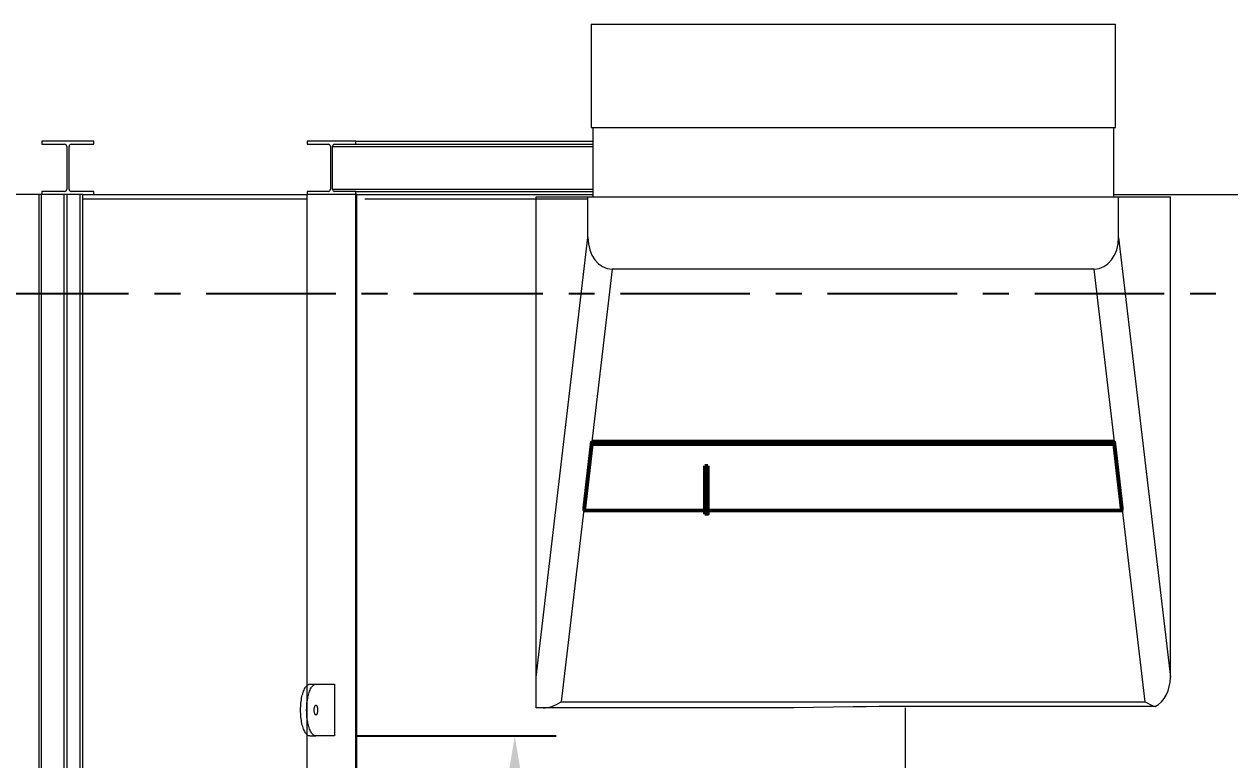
# Model space of a CAD drawing. Header units: inches. Extents: x 0 to 4731, y 0 to 1632.
# Drawn here: x 775.6 to 915.3, y 587 to 672.3 of the extents above; entities that cross this region are included whole.
import ezdxf

# ---------------------------------------------------------------- set-up
doc = ezdxf.new("R2010")
doc.units = ezdxf.units.IN
doc.header["$LTSCALE"] = 48
doc.header["$MEASUREMENT"] = 0
doc.linetypes.add('CENTER', pattern=[2, 1.25, -0.25, 0.25, -0.25])
for name, color, linetype, lineweight in [('AM_0', 7, 'Continuous', 50), ('AM_7', 142, 'CENTER', 25), ('Equipment-AM_0', 7, 'Continuous', 50), ('Equipment-AM_5', 92, 'Continuous', 25)]:
    doc.layers.add(name, color=color, linetype=linetype, lineweight=lineweight)
doc.styles.get("Standard").update_dxf_attribs({"font": 'ROMANS.SHX', "width": 0.7})
doc.dimstyles.new('VALMET_ANSI$0', dxfattribs={"dimscale": 48, "dimtxt": 0.12, "dimasz": 0.12, "dimexe": 0.1, "dimexo": 0.05, "dimgap": 0.06, "dimtad": 1, "dimtoh": 1, "dimdec": 5, "dimzin": 7, "dimdsep": 46, "dimlunit": 4, "dimtxsty": 'Standard', "dimcen": 0, "dimclrd": 256, "dimclre": 256, "dimclrt": 140, "dimadec": 0, "dimazin": 2, "dimtp": 0.1, "dimtm": 0.1, "dimtfac": 0.71, "dimtdec": 5, "dimtofl": 0, "dimtmove": 0, "dimatfit": 3, "dimfxl": 1, "dimfrac": 2, "dimtolj": 1, "dimtzin": 7, "dimlwd": -1, "dimlwe": -1, "dimarcsym": 1})

# ---------------------------------------------------------------- blocks, each defined once
blk = doc.blocks.new('*D608')
at = {"layer": 'Defpoints', "color": 0, "transparency": 16777216}
for p in [(811.57, 589.78), (811.57, 509.03), (832.46, 509.03)]:
    blk.add_point(p, dxfattribs=at)
at = {"layer": 'Equipment-AM_5', "linetype": 'ByBlock', "transparency": 16777216}
for p, q in [((813.97, 589.78), (837.26, 589.78)), ((832.46, 584.02), (832.46, 514.79)), ((813.97, 509.03), (837.26, 509.03))]:
    blk.add_line(p, q, dxfattribs=at)
at = {"layer": 'Equipment-AM_5', "transparency": 16777216}
for points in [[(831.5, 584.02), (833.42, 584.02), (832.46, 589.78)], [(831.5, 514.79), (833.42, 514.79), (832.46, 509.03)]]:
    blk.add_solid(points, dxfattribs=at)
at = {"layer": 'Equipment-AM_5', "color": 140, "transparency": 16777216, "insert": (825.19, 551.37), "char_height": 5.76, "attachment_point": 5, "rotation": 90}
blk.add_mtext('\\A1;6\'-8 3/4" TYP', dxfattribs=at)

msp = doc.modelspace()

# ---------------------------------------------------------------- linework, layer by layer
at = {"layer": 'AM_0'}
for p, q in [((841.406751, 623.897994), (840.498842, 616.184509)), ((841.406751, 623.610727), (840.498842, 615.897242)), ((901.899544, 623.900246), (841.406751, 623.897994)), ((841.406751, 623.610727), (841.406751, 623.897994)), ((901.899544, 623.612979), (841.406751, 623.610727)), ((901.899544, 623.612979), (901.899544, 623.900246)), ((902.808842, 616.186829), (901.899544, 623.900246)), ((902.808842, 615.899562), (901.899544, 623.612979)), ((854.840874, 621.097148), (854.465874, 621.097134)), ((854.465874, 621.097134), (854.465874, 618.799001)), ((854.840874, 621.097148), (854.840874, 618.799015)), ((854.841105, 618.525998), (854.840874, 621.097148)), ((854.840874, 618.799015), (854.465874, 618.799001)), ((854.841105, 616.227864), (854.841105, 618.525998)), ((840.498842, 615.897242), (840.498842, 616.184509)), ((840.498842, 615.897242), (854.465997, 615.897762)), ((854.466064, 615.513426), (854.841064, 615.513439)), ((854.841102, 615.897776), (902.808842, 615.899562)), ((902.808842, 615.899562), (902.808842, 616.186829))]:
    msp.add_line(p, q, dxfattribs=at)
at = {"layer": 'AM_0', "flags": 128}
for points in [[(854.465874, 618.799001), (854.465874, 618.664439), (854.465875, 618.521585), (854.465878, 618.371466), (854.46588, 618.215166), (854.465884, 618.053809), (854.465888, 617.888559), (854.465894, 617.720606), (854.465899, 617.55116), (854.465906, 617.381443), (854.465913, 617.212676), (854.465921, 617.046076), (854.465929, 616.882844), (854.465937, 616.724155), (854.465946, 616.571152), (854.465956, 616.424939), (854.465965, 616.286568), (854.465975, 616.157037), (854.465985, 616.037278), (854.465995, 615.928156), (854.466004, 615.830455), (854.466014, 615.74488), (854.466024, 615.672047), (854.466033, 615.612482), (854.466042, 615.566613), (854.46605, 615.534771), (854.466058, 615.517185), (854.466064, 615.513426)], [(854.840874, 618.799015), (854.840874, 618.664453), (854.840875, 618.521599), (854.840878, 618.37148), (854.84088, 618.21518), (854.840884, 618.053823), (854.840888, 617.888573), (854.840894, 617.72062), (854.840899, 617.551174), (854.840906, 617.381456), (854.840913, 617.21269), (854.840921, 617.04609), (854.840929, 616.882858), (854.840937, 616.724168), (854.840946, 616.571166), (854.840956, 616.424953), (854.840965, 616.286582), (854.840975, 616.157051), (854.840985, 616.037292), (854.840995, 615.92817), (854.841004, 615.830469), (854.841014, 615.744894), (854.841024, 615.672061), (854.841033, 615.612496), (854.841042, 615.566627), (854.84105, 615.534785), (854.841058, 615.517199), (854.841066, 615.513996), (854.841073, 615.525199), (854.84108, 615.550727), (854.841086, 615.590397), (854.841091, 615.643922), (854.841095, 615.710917), (854.841099, 615.7909), (854.841102, 615.883293), (854.841104, 615.987432), (854.841105, 616.102565), (854.841105, 616.227864)], [(854.84099, 618.279484), (854.840983, 618.350132), (854.840976, 618.409034), (854.840969, 618.455364), (854.840963, 618.488472), (854.840957, 618.507892), (854.840952, 618.513353), (854.840947, 618.504777), (854.840943, 618.482284), (854.840939, 618.446191), (854.840936, 618.397005), (854.840934, 618.335415), (854.840932, 618.262286), (854.840932, 618.178645), (854.840932, 618.085666), (854.840933, 617.984655), (854.840935, 617.877028), (854.840937, 617.764298), (854.840941, 617.648046), (854.840945, 617.529904), (854.840949, 617.411531), (854.840954, 617.294589), (854.84096, 617.180719), (854.840966, 617.07152), (854.840973, 616.968524), (854.840979, 616.873178), (854.840986, 616.78682), (854.840993, 616.710661), (854.841, 616.645772), (854.841007, 616.593063), (854.841013, 616.553275), (854.841019, 616.526964), (854.841025, 616.514502), (854.84103, 616.516063), (854.841035, 616.531624), (854.841039, 616.560968), (854.841042, 616.603683), (854.841044, 616.659169), (854.841046, 616.726647), (854.841047, 616.805169), (854.841047, 616.893635), (854.841047, 616.990801), (854.841045, 617.095303), (854.841043, 617.205676), (854.84104, 617.320368), (854.841037, 617.437771), (854.841032, 617.556236), (854.841027, 617.674101), (854.841022, 617.78971), (854.841016, 617.901441), (854.84101, 618.007725), (854.841003, 618.10707), (854.840996, 618.198083), (854.84099, 618.279484)]]:
    msp.add_lwpolyline(points, dxfattribs=at)
at = {"layer": 'AM_7', "ltscale": 0.25}
msp.add_line((1003.705925, 641.030171), (695.863562, 641.030171), dxfattribs=at)
at = {"layer": 'Equipment-AM_0', "lineweight": 18}
for p, q in [((841.305925, 672.280171), (841.305925, 660.280171)), ((841.305925, 672.280171), (902.055925, 672.280171)), ((902.055925, 660.280171), (902.055925, 672.280171)), ((841.305925, 660.280171), (902.055925, 660.280171)), ((841.493425, 660.280171), (841.493425, 652.280171)), ((901.868425, 652.280171), (901.868425, 660.280171)), ((777.670925, 658.730171), (777.670925, 658.365171)), ((783.690925, 658.730171), (777.670925, 658.730171)), ((777.670925, 658.365171), (780.300925, 658.365171)), ((780.550925, 658.115171), (780.550925, 653.145171)), ((780.810925, 653.145171), (780.810925, 658.115171)), ((781.060925, 658.365171), (783.690925, 658.365171)), ((783.690925, 658.365171), (783.690925, 658.730171)), ((808.411599, 658.730171), (808.411599, 658.365171)), ((814.031753, 658.730171), (808.411599, 658.730171)), ((808.411599, 658.365171), (810.866915, 658.365171)), ((811.10031, 658.115171), (811.10031, 653.145171)), ((811.343041, 653.145171), (811.343041, 658.115171)), ((811.343041, 658.115171), (841.493425, 658.115171)), ((811.576436, 658.365171), (814.031753, 658.365171)), ((814.031753, 658.365171), (814.031753, 658.730171)), ((814.031753, 658.730171), (841.493425, 658.730171)), ((814.031753, 658.365171), (841.493425, 658.365171)), ((777.328648, 652.530171), (773.875717, 652.530171)), ((777.328648, 509.030171), (777.328648, 652.530171)), ((777.627638, 652.530171), (777.328648, 652.530171)), ((777.627638, 509.030171), (777.627638, 652.530171)), ((780.251712, 652.530171), (777.627638, 652.530171)), ((777.670925, 652.895171), (777.670925, 652.530171)), ((780.300925, 652.895171), (777.670925, 652.895171)), ((780.251712, 520.960983), (780.251712, 652.530171)), ((780.599894, 652.530171), (780.251712, 652.530171)), ((780.599894, 521.323417), (780.599894, 652.530171)), ((782.1084, 652.530171), (780.599894, 652.530171)), ((783.690925, 652.895171), (781.060925, 652.895171)), ((782.1084, 522.36559), (782.1084, 652.530171)), ((782.40739, 652.530171), (782.1084, 652.530171)), ((782.40739, 522.489571), (782.40739, 652.530171)), ((782.40739, 652.530171), (808.407119, 652.530171)), ((783.690925, 652.530171), (783.690925, 652.895171)), ((808.407119, 509.030171), (808.407119, 652.530171)), ((814.027273, 652.530171), (808.407119, 652.530171)), ((808.411599, 652.895171), (808.411599, 652.530171)), ((810.866915, 652.895171), (808.411599, 652.895171)), ((811.343041, 653.145171), (841.493425, 653.145171)), ((814.031753, 652.895171), (811.576436, 652.895171)), ((814.027273, 509.030171), (814.027273, 652.530171)), ((814.158078, 652.530171), (814.027273, 652.530171)), ((814.031753, 652.530171), (814.031753, 652.895171)), ((814.031753, 652.895171), (841.493425, 652.895171)), ((814.031753, 652.530171), (816.063247, 652.530171)), ((814.158078, 509.030171), (814.158078, 652.530171)), ((816.063247, 652.530171), (841.493425, 652.530171)), ((901.868425, 652.530171), (960.170925, 652.530171)), ((782.40739, 652.030171), (808.407119, 652.030171)), ((815.076628, 652.030171), (840.930925, 652.030171)), ((834.930925, 652.280171), (840.930925, 652.280171)), ((834.930925, 596.592508), (834.930925, 652.280171)), ((840.930925, 647.567811), (840.930925, 652.280171)), ((840.930925, 652.280171), (902.430925, 652.280171)), ((902.430925, 652.280171), (908.430925, 652.280171)), ((902.430925, 647.567811), (902.430925, 652.280171)), ((908.430925, 596.592508), (908.430925, 652.280171)), ((834.930925, 596.592508), (840.930925, 647.567811)), ((902.430925, 647.567811), (908.430925, 596.592508)), ((843.755066, 643.899007), (837.85021, 593.732037)), ((899.606784, 643.899007), (843.755066, 643.899007)), ((905.51164, 593.732037), (899.606784, 643.899007)), ((808.716896, 595.780171), (809.417081, 595.780171)), ((809.417081, 595.780171), (811.567289, 595.780171)), ((811.567289, 595.780171), (811.567289, 589.780171)), ((834.930925, 593.030171), (834.930925, 596.592508)), ((835.770438, 593.030171), (834.930925, 593.030171)), ((862.492911, 593.030171), (835.770438, 593.030171)), ((837.85021, 593.732037), (905.51164, 593.732037)), ((906.683572, 593.189622), (877.680925, 593.189622)), ((877.680925, 593.030171), (877.680925, 573.555138)), ((808.716896, 589.780171), (809.417081, 589.780171)), ((811.567289, 589.780171), (809.417081, 589.780171))]:
    msp.add_line(p, q, dxfattribs=at)
at = {"layer": 'Equipment-AM_0', "lineweight": 18, "flags": 128}
for points in [[(808.716896, 589.780171), (808.643528, 589.787164), (808.570503, 589.808113), (808.498159, 589.842918), (808.426836, 589.891419), (808.356865, 589.953388), (808.288573, 590.028537), (808.222278, 590.116515), (808.158289, 590.216912), (808.096905, 590.329261), (808.038411, 590.453037), (807.98308, 590.587663), (807.931171, 590.732511), (807.882926, 590.886907), (807.838568, 591.05013), (807.798306, 591.221419), (807.762327, 591.399976), (807.730798, 591.584967), (807.703867, 591.775532), (807.68166, 591.97078), (807.664279, 592.169803), (807.651806, 592.371671), (807.644298, 592.575443), (807.641792, 592.780171), (807.644298, 592.984898), (807.651806, 593.188671), (807.664279, 593.390539), (807.68166, 593.589561), (807.703867, 593.78481), (807.730798, 593.975374), (807.762327, 594.160366), (807.798306, 594.338923), (807.838568, 594.510212), (807.882926, 594.673435), (807.931171, 594.82783), (807.98308, 594.972679), (808.038411, 595.107305), (808.096905, 595.23108), (808.158289, 595.343429), (808.222278, 595.443826), (808.288573, 595.531805), (808.356865, 595.606953), (808.426836, 595.668923), (808.498159, 595.717423), (808.570503, 595.752229), (808.643528, 595.773177), (808.716896, 595.780171)], [(809.417081, 589.780171), (809.343713, 589.787164), (809.270688, 589.808113), (809.198345, 589.842918), (809.127022, 589.891419), (809.057051, 589.953388), (808.988759, 590.028537), (808.922463, 590.116515), (808.858474, 590.216912), (808.79709, 590.329261), (808.738596, 590.453037), (808.683266, 590.587663), (808.631357, 590.732511), (808.583111, 590.886907), (808.538754, 591.05013), (808.498492, 591.221419), (808.462512, 591.399976), (808.430984, 591.584967), (808.404053, 591.775532), (808.381845, 591.97078), (808.364464, 592.169803), (808.351991, 592.371671), (808.344484, 592.575443), (808.341977, 592.780171), (808.344484, 592.984898), (808.351991, 593.188671), (808.364464, 593.390539), (808.381845, 593.589561), (808.404053, 593.78481), (808.430984, 593.975374), (808.462512, 594.160366), (808.498492, 594.338923), (808.538754, 594.510212), (808.583111, 594.673435), (808.631357, 594.82783), (808.683266, 594.972679), (808.738596, 595.107305), (808.79709, 595.23108), (808.858474, 595.343429), (808.922463, 595.443826), (808.988759, 595.531805), (809.057051, 595.606953), (809.127022, 595.668923), (809.198345, 595.717423), (809.270688, 595.752229), (809.343713, 595.773177), (809.417081, 595.780171)], [(809.215499, 592.780171), (809.217981, 592.868165), (809.225365, 592.953993), (809.23747, 593.03554), (809.253998, 593.1108), (809.274541, 593.177918), (809.298594, 593.235243), (809.325565, 593.281362), (809.354789, 593.31514), (809.385547, 593.335745), (809.417081, 593.342671), (809.448616, 593.335745), (809.479373, 593.31514), (809.508597, 593.281362), (809.535568, 593.235243), (809.559621, 593.177918), (809.580164, 593.1108), (809.596692, 593.03554), (809.608797, 592.953993), (809.616181, 592.868165), (809.618663, 592.780171), (809.616181, 592.692176), (809.608797, 592.606349), (809.596692, 592.524801), (809.580164, 592.449541), (809.559621, 592.382423), (809.535568, 592.325099), (809.508597, 592.27898), (809.479373, 592.245201), (809.448616, 592.224596), (809.417081, 592.217671), (809.385547, 592.224596), (809.354789, 592.245201), (809.325565, 592.27898), (809.298594, 592.325099), (809.274541, 592.382423), (809.253998, 592.449541), (809.23747, 592.524801), (809.225365, 592.606349), (809.217981, 592.692176), (809.215499, 592.780171)], [(877.680925, 593.189622), (876.180796, 593.186436), (874.680925, 593.177155), (873.180548, 593.162312), (871.680925, 593.142978), (869.380273, 593.107627), (867.082694, 593.071475), (864.78548, 593.042278), (862.492911, 593.030171)]]:
    msp.add_lwpolyline(points, dxfattribs=at)
at = {"layer": 'Equipment-AM_0', "lineweight": 18}
for centre, radius, start, end in [((780.300925, 658.115171), 0.25, 0, 90), ((781.060925, 658.115171), 0.25, 90, 180), ((810.858317, 658.123197), 0.242126, 358.10023812, 87.9650246), ((811.585034, 658.123197), 0.242126, 92.0349754, 181.89976188), ((780.300925, 653.145171), 0.25, 270, 0), ((781.060925, 653.145171), 0.25, 180, 270), ((810.858317, 653.137144), 0.242126, 272.0349754, 1.89976188), ((811.585034, 653.137144), 0.242126, 178.10023812, 267.9650246)]:
    msp.add_arc(centre, radius, start, end, dxfattribs=at)
for centre, major_axis, ratio, start_param, end_param in [((843.945522, 647.815229), (0.459103, 3.900488), 0.7638613, 1.7236847124, 3.2312611288), ((899.416329, 647.815229), (0.459103, -3.900488), 0.7638613, 6.193516832, 7.7010932484), ((905.416329, 596.839927), (0.459103, -3.900488), 0.7638613, 0.2809636795, 1.4179079412), ((837.85021, 596.030171), (2.990744, 2.659367), 0.464246007, 3.6227592042, 4.320890905), ((905.51164, 596.030171), (2.990744, -2.659367), 0.464246007, 5.1038870558, 5.4745192105)]:
    msp.add_ellipse(centre, major_axis=major_axis, ratio=ratio, start_param=start_param, end_param=end_param, dxfattribs=at)

# ---------------------------------------------------------------- dimensions: what is measured, and where the dimension line sits
at = {"layer": 'Equipment-AM_5'}
dim = msp.add_linear_dim(base=(832.462209, 509.030171), p1=(811.567289, 589.780171), p2=(811.567289, 509.030171), angle=90, dimstyle='VALMET_ANSI$0', override={"dimpost": ' TYP'}, dxfattribs=at)
dim.commit()
dim.dimension.update_dxf_attribs({"geometry": '*D608', "text_midpoint": (832.462209, 551.365445), "dimtype": 160})

doc.saveas('drawing.dxf')
